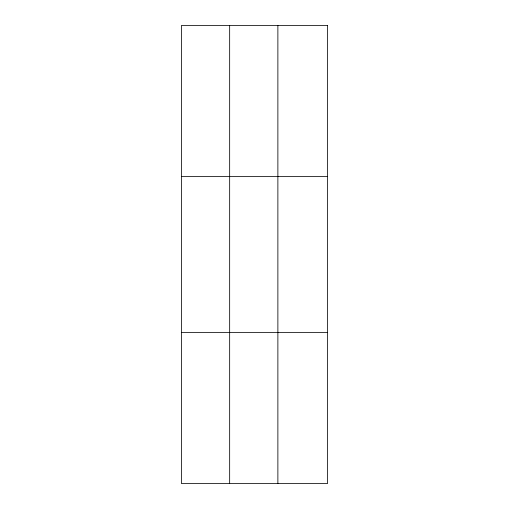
<?xml version="1.0" encoding="UTF-8"?>
<svg xmlns="http://www.w3.org/2000/svg" width="509" height="509" viewBox="0 0 509 509"><rect width="100%" height="100%" fill="white"/><g stroke="black" fill="none" stroke-linecap="round" stroke-linejoin="round"><path stroke-width="0.76" d="M229.661 483.55L229.661 25.45M277.876 483.55L277.876 25.45M181.452 176.623L327.548 176.623M181.452 332.377L327.548 332.377M327.548 25.45L327.548 483.55L181.452 483.55L181.452 25.45L327.548 25.45"/></g></svg>
